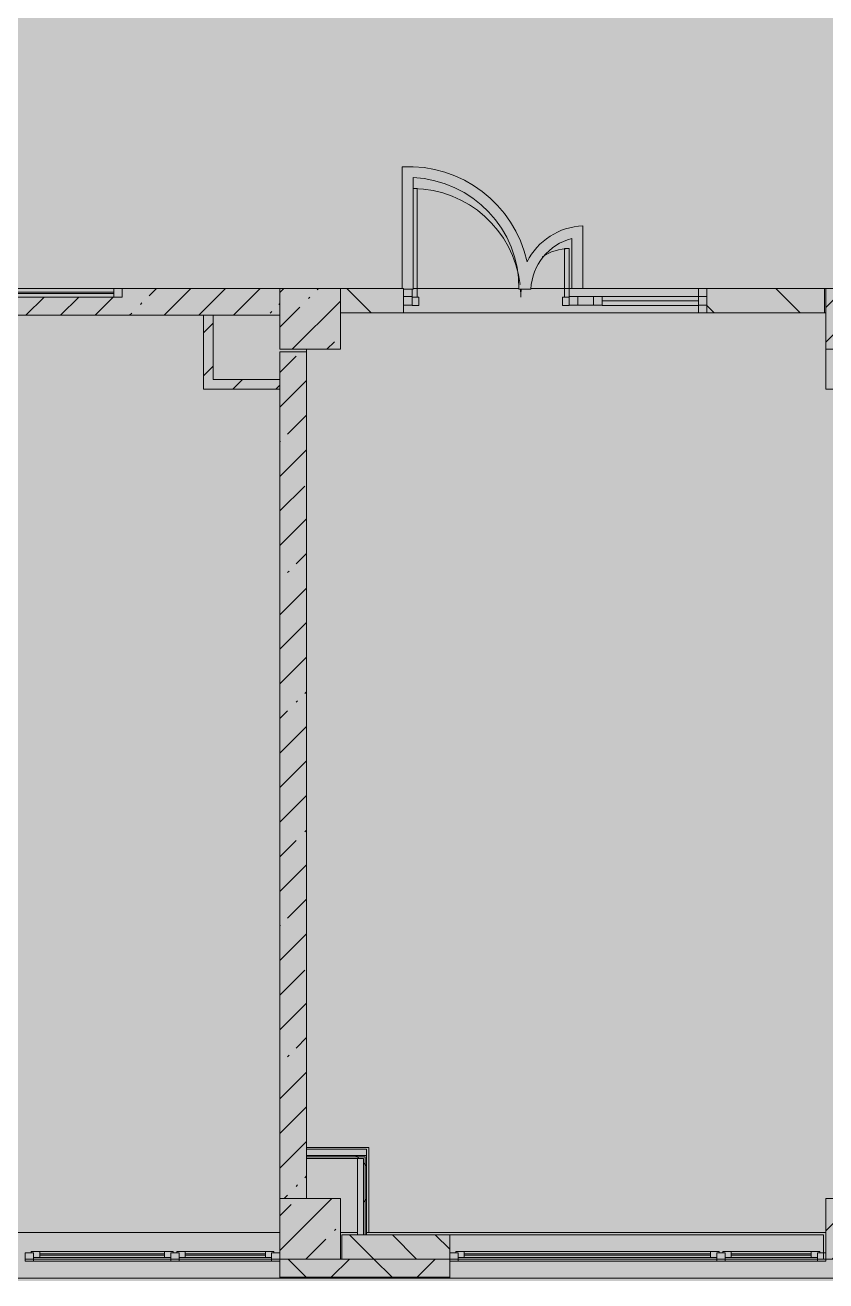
# Model space of a CAD drawing. Header units: millimetres. Extents: x 315 to 209858, y -8553 to 29000.
# Drawn here: x 120295 to 126895, y -280 to 10073 of the extents above; entities that cross this region are included whole.
import ezdxf

# ---------------------------------------------------------------- set-up
doc = ezdxf.new("R2010")
doc.units = ezdxf.units.MM
doc.layers.add('A-DETL-GENF-4', color=7, linetype='Continuous', lineweight=9, true_color=0xc0c0c0, transparency=0.4)
for name, color, linetype, lineweight, true_color in [('A-DETL-GENF-7', 7, 'Continuous', 5, 0xb7b7b7), ('A-DOOR-3', 7, 'Continuous', 5, 0xe2e2e2), ('A-DOOR-4', 7, 'Continuous', 5, 0xb7b7b7), ('A-FLOR-3', 7, 'Continuous', 5, 0xb7b7b7), ('A-GLAZ-3', 7, 'Continuous', 5, 0x737373), ('A-GLAZ-CURT-3', 7, 'Continuous', 5, 0x737373), ('A-GLAZ-CWMG-4', 7, 'Continuous', 5, 0x737373), ('A-WALL-3', 7, 'Continuous', 9, 0x737373), ('A-WALL-4', 7, 'Continuous', 5, 0x737373), ('I-WALL-3', 7, 'Continuous', 5, 0xe7e7e7), ('I-WALL-6', 7, 'Continuous', 5, 0x737373), ('S-COLS-3', 7, 'Continuous', 5, 0x737373)]:
    doc.layers.add(name, color=color, linetype=linetype, lineweight=lineweight, true_color=true_color)
for name, color, linetype, lineweight in [('A-WALL-2', 7, 'Continuous', 5), ('I-WALL-5', 7, 'Continuous', 5), ('S-COLS-2', 7, 'Continuous', 5)]:
    doc.layers.add(name, color=color, linetype=linetype, lineweight=lineweight)
pattern_1 = [(45, (74985, 0), (-285.123, 285.123), []), (45, (75270.13, 0), (-285.123, 285.123), [504.031, -100.806, 16.764, -84.042])]
pattern_2 = [(45, (74985, 0), (-176.7767, 176.7767), [])]
pattern_3 = [(45, (74985, 0), (-530.33, 530.33), []), (135, (74985, 0), (-530.33, -530.33), [])]

# ---------------------------------------------------------------- blocks, each defined once
blk = doc.blocks.new('BSC_Колонна _Прямоугольная - 500х500-V87-2_3_2_птичка')
at = {"layer": 'S-COLS-2'}
h = blk.add_hatch(dxfattribs=at)
h.set_pattern_fill('FP_89', color=256, style=0, pattern_type=2)
h.set_pattern_definition([(45, (-47660, -7650), (-285.123, 285.123), []), (45, (-47374.88, -7650), (-285.123, 285.123), [504.031, -100.806, 16.764, -84.042])])
h.paths.add_polyline_path([(-250, -250), (250, -250), (250, 250), (-250, 250)])
at = {"layer": 'S-COLS-3'}
for p, q in [((250, 250), (-250, 250)), ((-250, 250), (-250, -250)), ((250, -250), (250, 250)), ((-250, -250), (250, -250))]:
    blk.add_line(p, q, dxfattribs=at)
blk = doc.blocks.new('BSC_Колонна _Прямоугольная - 500х500-V88-2_3_2_птичка')
at = {"layer": 'S-COLS-2'}
h = blk.add_hatch(dxfattribs=at)
h.set_pattern_fill('FP_90', color=256, style=0, pattern_type=2)
h.set_pattern_definition([(45, (-52160, -7650), (-285.123, 285.123), []), (45, (-51874.88, -7650), (-285.123, 285.123), [504.031, -100.806, 16.764, -84.042])])
h.paths.add_polyline_path([(-250, -250), (250, -250), (250, 250), (-250, 250)])
at = {"layer": 'S-COLS-3'}
for p, q in [((250, 250), (-250, 250)), ((-250, 250), (-250, -250)), ((250, -250), (250, 250)), ((-250, -250), (250, -250))]:
    blk.add_line(p, q, dxfattribs=at)
blk = doc.blocks.new('BSC_Колонна _Прямоугольная - 500х500-V94-2_3_2_птичка')
at = {"layer": 'S-COLS-2'}
h = blk.add_hatch(dxfattribs=at)
h.set_pattern_fill('FP_96', color=256, style=0, pattern_type=2)
h.set_pattern_definition([(45, (-47660, -150), (-285.123, 285.123), []), (45, (-47374.88, -150), (-285.123, 285.123), [504.031, -100.806, 16.764, -84.042])])
h.paths.add_polyline_path([(-250, -250), (250, -250), (250, 250), (-250, 250), (-250, 168)])
at = {"layer": 'S-COLS-3'}
for p, q in [((250, 250), (-250, 250)), ((-250, 250), (-250, -250)), ((250, -250), (250, 250)), ((-250, -250), (250, -250))]:
    blk.add_line(p, q, dxfattribs=at)
blk = doc.blocks.new('BSC_Колонна _Прямоугольная - 500х500-V95-2_3_2_птичка')
at = {"layer": 'S-COLS-2'}
h = blk.add_hatch(dxfattribs=at)
h.set_pattern_fill('FP_97', color=256, style=0, pattern_type=2)
h.set_pattern_definition([(45, (-52160, -150), (-285.123, 285.123), []), (45, (-51874.88, -150), (-285.123, 285.123), [504.031, -100.806, 16.764, -84.042])])
h.paths.add_polyline_path([(-250, -250), (250, -250), (250, 250), (-250, 250), (-250, 168)])
at = {"layer": 'S-COLS-3'}
for p, q in [((250, 250), (-250, 250)), ((-250, 250), (-250, -250)), ((250, -250), (250, 250)), ((-250, -250), (250, -250))]:
    blk.add_line(p, q, dxfattribs=at)
blk = doc.blocks.new('120_Окно_СКБ_2Ст - 120_Окно_СКБ_2Ст 3100х2500 _мал_ створка слева-2_-V127-2_3_2_птичка')
at = {"layer": 'A-GLAZ-3'}
for p, q in [((-1550, -127), (-1550, -57)), ((-1550, -57), (-1480, -57)), ((1550, -57), (-1550, -57)), ((-1480, -57), (-1480, -127)), ((-720, -87), (-1480, -87)), ((-1480, -87), (-1480, -127)), ((-1430, -137), (-1430, -87)), ((-770, -137), (-770, -87)), ((-720, -127), (-720, -57)), ((-720, -57), (-650, -57)), ((-720, -127), (-720, -87)), ((-650, -57), (-650, -127)), ((1480, -87), (-650, -87)), ((-650, -87), (-650, -127)), ((-600, -137), (-600, -87)), ((1430, -137), (1430, -87)), ((1480, -127), (1480, -57)), ((1480, -57), (1550, -57)), ((1480, -127), (1480, -87)), ((1550, -57), (1550, -127)), ((-1480, -127), (-1550, -127)), ((-1550, -127), (-1500, -127)), ((-1480, -127), (-1500, -127)), ((-1500, -127), (-1500, -137)), ((-1500, -137), (-700, -137)), ((-700, -137), (-1500, -137)), ((-1430, -107), (-770, -107)), ((-770, -117), (-1430, -117)), ((-650, -127), (-720, -127)), ((-700, -127), (-720, -127)), ((-700, -127), (-670, -127)), ((-700, -137), (-700, -127)), ((-650, -127), (-670, -127)), ((-670, -127), (-670, -137)), ((-670, -137), (1500, -137)), ((1500, -137), (-670, -137)), ((-600, -107), (1430, -107)), ((1430, -117), (-600, -117)), ((1550, -127), (1480, -127)), ((1500, -127), (1480, -127)), ((1500, -127), (1550, -127)), ((1500, -137), (1500, -127))]:
    blk.add_line(p, q, dxfattribs=at)
blk = doc.blocks.new('120_Окно_СКБ_2Ст - 120_Окно_СКБ_2Ст 2100х2500 _мал створка СЛЕВА_-V129-2_3_2_птичка')
at = {"layer": 'A-GLAZ-3'}
for p, q in [((-1050, -127), (-1050, -57)), ((-1050, -57), (-980, -57)), ((1050, -57), (-1050, -57)), ((-980, -57), (-980, -127)), ((-220, -87), (-980, -87)), ((-980, -87), (-980, -127)), ((-930, -137), (-930, -87)), ((-270, -137), (-270, -87)), ((-220, -127), (-220, -57)), ((-220, -57), (-150, -57)), ((-220, -127), (-220, -87)), ((-150, -57), (-150, -127)), ((980, -87), (-150, -87)), ((-150, -87), (-150, -127)), ((-100, -137), (-100, -87)), ((930, -137), (930, -87)), ((980, -127), (980, -57)), ((980, -57), (1050, -57)), ((980, -127), (980, -87)), ((1050, -57), (1050, -127)), ((-980, -127), (-1050, -127)), ((-1050, -127), (-1000, -127)), ((-980, -127), (-1000, -127)), ((-1000, -127), (-1000, -137)), ((-1000, -137), (-200, -137)), ((-200, -137), (-1000, -137)), ((-930, -107), (-270, -107)), ((-270, -117), (-930, -117)), ((-150, -127), (-220, -127)), ((-200, -127), (-220, -127)), ((-200, -127), (-170, -127)), ((-200, -137), (-200, -127)), ((-150, -127), (-170, -127)), ((-170, -127), (-170, -137)), ((-170, -137), (1000, -137)), ((1000, -137), (-170, -137)), ((-100, -107), (930, -107)), ((930, -117), (-100, -117)), ((1050, -127), (980, -127)), ((1000, -127), (980, -127)), ((1000, -127), (1050, -127)), ((1000, -137), (1000, -127))]:
    blk.add_line(p, q, dxfattribs=at)
blk = doc.blocks.new('120_Окно_СКБ_1Ст - 120_Окно_СКБ_1Ст 400х1200 EI30-24228621-2_3_2_птичка')
at = {"layer": 'A-GLAZ-3'}
for p, q in [((-600, 40), (-600, 110)), ((-600, 110), (-530, 110)), ((600, 110), (-600, 110)), ((-530, 110), (-530, 40)), ((530, 40), (530, 110)), ((530, 110), (600, 110)), ((600, 110), (600, 40)), ((-530, 40), (-600, 40)), ((-600, 40), (600, 40)), ((530, 80), (-530, 80)), ((530, 70), (-530, 70)), ((600, 40), (530, 40))]:
    blk.add_line(p, q, dxfattribs=at)
blk = doc.blocks.new('Прямоугольный импост - 50 x 70 мм-V240-2_3_2_птичка')
at = {"layer": 'A-GLAZ-CWMG-4'}
for p, q in [((-70, 35), (0, 35)), ((-70, -35), (-70, 35)), ((0, 35), (0, -35)), ((0, -35), (-70, -35))]:
    blk.add_line(p, q, dxfattribs=at)
blk = doc.blocks.new('Дверь_Витражная_остекление_ - ДВН_ДАО_Главный вход_1200 в свету-V248-2_3_2_птичка')
at = {"layer": 'A-DOOR-3'}
for points in [[(-647, 30), (-607, 30), (-607, 925), (-639, 925), (-639, 97), (-647, 97), (-647, 35)], [(607, 30), (647, 35), (647, 430), (607, 430), (607, 35)]]:
    blk.add_hatch(color=256, dxfattribs=at).paths.add_polyline_path(points)
at = {"layer": 'A-DETL-GENF-7'}
for p, q in [((-607, 925), (-639, 925)), ((-607, 30), (-607, 925)), ((647, 430), (607, 430)), ((607, 430), (607, 30)), ((647, 35), (647, 430)), ((-647, 97), (-647, 35)), ((-647, 30), (-607, 30)), ((-592, 30), (-647, 30)), ((-592, -40), (-592, 30)), ((592, -40), (592, 30)), ((592, 30), (647, 30)), ((607, 30), (647, 30)), ((-647, -40), (-592, -40)), ((647, -40), (592, -40))]:
    blk.add_line(p, q, dxfattribs=at)
at = {"layer": 'A-DOOR-4'}
for p, q in [((647, 430), (647, 35)), ((-647, 97), (-647, 35))]:
    blk.add_line(p, q, dxfattribs=at)
for centre, radius, start, end in [((-647, 30), 895, 6.6442, 89.4744), ((647, 30), 400, 90, 124.0488), ((-647, 30), 895, 360, 4.3606), ((647, 30), 400, 170.1518, 180)]:
    blk.add_arc(centre, radius, start, end, dxfattribs=at)
blk = doc.blocks.new('Системная панель - Стемалит - 40мм-V242-2_3_2_птичка')
at = {"layer": 'A-GLAZ-CURT-3'}
for p, q in [((65, 35), (-65, 35)), ((-65, 35), (-65, -35)), ((65, -35), (65, 35)), ((-65, -35), (65, -35))]:
    blk.add_line(p, q, dxfattribs=at)
blk = doc.blocks.new('Прямоугольный импост - 50 x 70 мм-V243-2_3_2_птичка')
at = {"layer": 'A-GLAZ-CWMG-4'}
for p, q in [((-35, 35), (35, 35)), ((-35, -35), (-35, 35)), ((35, 35), (35, -35)), ((35, -35), (-35, -35))]:
    blk.add_line(p, q, dxfattribs=at)
blk = doc.blocks.new('Прямоугольный импост - 50 x 70 мм-V244-2_3_2_птичка')
at = {"layer": 'A-GLAZ-CWMG-4'}
for p, q in [((0, 35), (-70, 35)), ((-70, 35), (-70, -35)), ((0, -35), (0, 35)), ((-70, -35), (0, -35))]:
    blk.add_line(p, q, dxfattribs=at)
blk = doc.blocks.new('Системная панель - Стекло - 40мм-V249-2_3_2_птичка')
at = {"layer": 'A-GLAZ-CURT-3'}
for p, q in [((397.5, 0), (-397.5, 0)), ((-397.5, 0), (-397.5, -40)), ((397.5, -40), (397.5, 0)), ((-397.5, -40), (397.5, -40))]:
    blk.add_line(p, q, dxfattribs=at)
blk = doc.blocks.new('Прямоугольный импост - 50 x 70 мм-V246-2_3_2_птичка')
at = {"layer": 'A-GLAZ-CWMG-4'}
for p, q in [((-35, 35), (35, 35)), ((-35, -35), (-35, 35)), ((35, 35), (35, -35)), ((35, -35), (-35, -35))]:
    blk.add_line(p, q, dxfattribs=at)
blk = doc.blocks.new('Прямоугольный импост - 50 x 70 мм-V247-2_3_2_птичка')
at = {"layer": 'A-GLAZ-CWMG-4'}
blk.add_line((41991, 7835), (41196, 7835), dxfattribs=at)

msp = doc.modelspace()

# ---------------------------------------------------------------- hatches: boundary and pattern name
at = {"layer": 'A-DETL-GENF-4'}
msp.add_hatch(color=256, dxfattribs=at).paths.add_polyline_path([(150845, -280), (150845, 3300), (159845, 3300), (159845, 27350), (116895, 27350), (116895, 23778), (113745, 23778), (113745, -280), (149949.6, -280)])
at = {"layer": 'A-WALL-2'}
h = msp.add_hatch(dxfattribs=at)
h.set_pattern_fill('FP_115', color=256, style=0, pattern_type=2)
h.set_pattern_definition([(135, (74985, 0), (-176.7767, -176.7767), [])])
h.paths.add_polyline_path([(123795, -100), (123795, 100), (122905, 100), (122905, -100)])
h = msp.add_hatch(dxfattribs=at)
h.set_pattern_fill('FP_105', color=256, style=0, pattern_type=2)
h.set_pattern_definition([(45, (74985, 0), (-353.5534, 353.5534), []), (135, (74985, 0), (-353.5534, -353.5534), [])])
h.paths.add_polyline_path([(145645, -250), (145645, -100), (142045, -100), (142045, -250), (143704, -250)])
h.paths.add_polyline_path([(150685, -250), (150685, -100), (146545, -100), (146545, -250), (150470.1, -250)])
h.paths.add_polyline_path([(132145, -250), (132145, -100), (131395, -100), (131395, -250), (131895, -250)])
h.paths.add_polyline_path([(133795, -250), (133795, -100), (133045, -100), (133045, -250), (133294.7, -250)])
h.paths.add_polyline_path([(135895, -250), (137045, -250), (137045, -100), (135895, -100)])
h.paths.add_polyline_path([(140145, -250), (141145, -250), (141145, -100), (140145, -100)])
h.paths.add_polyline_path([(123795, -250), (123795, -100), (122395, -100), (122395, -250), (122885.3, -250)])
h.paths.add_polyline_path([(126895, -250), (128295, -250), (128295, -100), (126895, -100)])
h.paths.add_polyline_path([(117680.6, -250), (119021.3, -250), (119021.3, -100), (117645, -100), (117645, -250)])
h.paths.add_polyline_path([(119921.3, -250), (120295, -250), (120295, -100), (119921.3, -100)])
h.paths.add_polyline_path([(113748.9, -250), (114545, -250), (114545, -100), (113745, -100), (113745, -250)])
at = {"layer": 'I-WALL-3'}
for points in [[(123109.1, 755), (123109.1, 805), (122615, 805), (122615, 755), (122885.3, 755)], [(123034.1, 100), (123084.1, 100), (123084.1, 730), (123034.1, 730), (123034.1, 318)]]:
    msp.add_hatch(color=256, dxfattribs=at).paths.add_polyline_path(points)
at = {"layer": 'I-WALL-5'}
h = msp.add_hatch(dxfattribs=at)
h.set_pattern_fill('FP_113', color=256, style=0, pattern_type=2)
h.set_pattern_definition(pattern_1)
h.paths.add_polyline_path([(122395, 7680), (122395, 7900), (121095, 7900), (121095, 7830), (119895, 7830), (119895, 7900), (118395, 7900), (118395, 7680), (121845, 7680)])
h = msp.add_hatch(dxfattribs=at)
h.set_pattern_fill('FP_116', color=256, style=0, pattern_type=2)
h.set_pattern_definition([(135, (74985, 0), (-353.5534, -353.5534), [])])
h.paths.add_polyline_path([(122895, 7700), (123415, 7700), (123415, 7900), (122895, 7900)])
h.paths.add_polyline_path([(126885, 7700), (126885, 7900), (125915, 7900), (125915, 7700)])
h = msp.add_hatch(dxfattribs=at)
h.set_pattern_fill('FP_117', color=256, style=0, pattern_type=2)
h.set_pattern_definition(pattern_2)
h.paths.add_polyline_path([(121845, 7070), (121845, 7680), (121765, 7680), (121765, 7070)])
h = msp.add_hatch(dxfattribs=at)
h.set_pattern_fill('FP_113', color=256, style=0, pattern_type=2)
h.set_pattern_definition(pattern_1)
h.paths.add_polyline_path([(122395, 400), (122615, 400), (122615, 7380), (122395, 7380), (122395, 554.7)])
h = msp.add_hatch(dxfattribs=at)
h.set_pattern_fill('FP_117', color=256, style=0, pattern_type=2)
h.set_pattern_definition(pattern_2)
h.paths.add_polyline_path([(122395, 7070), (122395, 7150), (121845, 7150), (121845, 7070)])
h = msp.add_hatch(dxfattribs=at)
h.set_pattern_fill('FP_205', color=256, style=0, pattern_type=2)
h.set_pattern_definition(pattern_3)
h.paths.add_polyline_path([(123096.6, 742.5), (123109.1, 742.5), (123109.1, 755), (122615, 755), (122615, 742.5), (122885.3, 742.5)])
h = msp.add_hatch(dxfattribs=at)
h.set_pattern_fill('FP_205', color=256, style=0, pattern_type=2)
h.set_pattern_definition(pattern_3)
h.paths.add_polyline_path([(123084.1, 730), (123096.6, 730), (123096.6, 742.5), (122615, 742.5), (122615, 730), (123034.1, 730)])
h = msp.add_hatch(dxfattribs=at)
h.set_pattern_fill('FP_205', color=256, style=0, pattern_type=2)
h.set_pattern_definition(pattern_3)
h.paths.add_polyline_path([(123096.6, 100), (123096.6, 730), (123084.1, 730), (123084.1, 100)])
h = msp.add_hatch(dxfattribs=at)
h.set_pattern_fill('FP_205', color=256, style=0, pattern_type=2)
h.set_pattern_definition(pattern_3)
h.paths.add_polyline_path([(123096.6, 100), (123109.1, 100), (123109.1, 742.5), (123096.6, 742.5), (123096.6, 318)])

# ---------------------------------------------------------------- linework, layer by layer
at = {"layer": 'A-FLOR-3'}
for p, q in [((123403.1, 8904.6), (123403.1, 7900)), ((123493.1, 7897), (123493.1, 8815.2)), ((124892, 7900), (124892, 8418.4)), ((124802, 8314.2), (124802, 7900)), ((123415, 7897), (123493.1, 7897)), ((123493.1, 7900), (124365.4, 7900)), ((124365.6, 7897), (124463.5, 7897)), ((124463.9, 7900), (125915, 7900)), ((125845, 7900), (124892, 7900)), ((125845, 7835), (125845, 7900)), ((126885, 7900), (126895, 7900)), ((125845, 7700), (125845, 7760)), ((126895, 7700), (126885, 7700)), ((122615, 7400), (122615, 7380)), ((122615, 820), (123129.1, 820)), ((123129.1, 820), (123129.1, 120))]:
    msp.add_line(p, q, dxfattribs=at)
for centre, radius, start, end in [((123455.6, 7906), 1000, 12.44956, 93.01125), ((123455.6, 7906), 910, 359.43333, 87.64026), ((124917, 7875), 544, 92.63401, 153.04618), ((124917, 7875), 454, 104.67311, 177.22246)]:
    msp.add_arc(centre, radius, start, end, dxfattribs=at)
at = {"layer": 'A-WALL-3'}
for p, q in [((121845, 7680), (121765, 7680)), ((122395, 7070), (122395, 7150)), ((122615, 805), (122615, 730)), ((122615, 755), (123109.1, 755)), ((122615, 742.5), (123096.6, 742.5)), ((123084.1, 730), (123034.1, 730)), ((123084.1, 100), (123084.1, 730)), ((123096.6, 100), (123096.6, 742.5)), ((122905, -100), (123795, -100)), ((122395, -250), (123795, -250)), ((122395, -253), (123795, -253))]:
    msp.add_line(p, q, dxfattribs=at)
at = {"layer": 'A-WALL-4'}
for p, q in [((122905, 100), (122905, -100)), ((122905, 100), (126875, 100)), ((123795, -258), (123795, 100)), ((126875, -100), (126875, 100)), ((122395, -100), (122395, -258)), ((122895, -100), (122905, -100)), ((133045, -258), (113747.9, -258))]:
    msp.add_line(p, q, dxfattribs=at)
at = {"layer": 'I-WALL-6'}
for p, q in [((122395, 7900), (121095, 7900)), ((123415, 7900), (122895, 7900)), ((123415, 7700), (123415, 7900)), ((123493.1, 7900), (124365.4, 7900)), ((124463.9, 7900), (124802, 7900)), ((125845, 7900), (126885, 7900)), ((125915, 7900), (125915, 7700)), ((126885, 7700), (126885, 7900)), ((119175, 7680), (121765, 7680)), ((121765, 7680), (121765, 7070)), ((121845, 7150), (121845, 7680)), ((121845, 7680), (122395, 7680)), ((126885, 7700), (122895, 7700)), ((122615, 7380), (122395, 7380)), ((122395, 7380), (122395, 7150)), ((122615, 805), (122615, 7380)), ((126895, 7400), (126895, 7070)), ((122395, 7150), (121845, 7150)), ((121765, 7070), (122395, 7070)), ((122395, 7070), (122395, 400)), ((126895, 7070), (128675, 7070)), ((123109.1, 805), (122615, 805)), ((122615, 400), (122615, 730)), ((122615, 730), (123034.1, 730)), ((123034.1, 730), (123034.1, 100)), ((123109.1, 100), (123109.1, 805)), ((118674.2, 120), (122395, 120)), ((122895, 120), (123034.1, 120)), ((123109.1, 120), (126895, 120)), ((122395, -100), (120295, -100)), ((126895, -100), (123795, -100))]:
    msp.add_line(p, q, dxfattribs=at)

# ---------------------------------------------------------------- block references
at = {"layer": 'A-DOOR-4'}
msp.add_blockref('Дверь_Витражная_остекление_ - ДВН_ДАО_Главный вход_1200 в свету-V248-2_3_2_птичка', (124132.5, 7800), dxfattribs=at)
at = {"layer": 'A-GLAZ-3'}
msp.add_blockref('120_Окно_СКБ_1Ст - 120_Окно_СКБ_1Ст 400х1200 EI30-24228621-2_3_2_птичка', (120495, 7790), dxfattribs=at)
at = {"layer": 'A-GLAZ-3', "rotation": 180}
for name, p in [('120_Окно_СКБ_2Ст - 120_Окно_СКБ_2Ст 2100х2500 _мал створка СЛЕВА_-V129-2_3_2_птичка', (121345, -175)), ('120_Окно_СКБ_2Ст - 120_Окно_СКБ_2Ст 3100х2500 _мал_ створка слева-2_-V127-2_3_2_птичка', (125345, -175))]:
    msp.add_blockref(name, p, dxfattribs=at)
at = {"layer": 'A-GLAZ-CURT-3'}
for name, p in [('Системная панель - Стемалит - 40мм-V242-2_3_2_птичка', (124915, 7800)), ('Системная панель - Стекло - 40мм-V249-2_3_2_птичка', (125447.5, 7800))]:
    msp.add_blockref(name, p, dxfattribs=at)
at = {"layer": 'A-GLAZ-CWMG-4', "rotation": 180}
msp.add_blockref('Прямоугольный импост - 50 x 70 мм-V244-2_3_2_птичка', (123415, 7800), dxfattribs=at)
at = {"layer": 'A-GLAZ-CWMG-4', "extrusion": (0, 0, -1), "rotation": 180}
for name, p in [('Прямоугольный импост - 50 x 70 мм-V243-2_3_2_птичка', (-124815, 7800)), ('Прямоугольный импост - 50 x 70 мм-V246-2_3_2_птичка', (-125015, 7800)), ('Прямоугольный импост - 50 x 70 мм-V240-2_3_2_птичка', (-125915, 7800))]:
    msp.add_blockref(name, p, dxfattribs=at)
at = {"layer": 'A-GLAZ-CWMG-4'}
msp.add_blockref('Прямоугольный импост - 50 x 70 мм-V247-2_3_2_птичка', (83854, 0), dxfattribs=at)
at = {"layer": 'S-COLS-3'}
for name, p in [('BSC_Колонна _Прямоугольная - 500х500-V87-2_3_2_птичка', (122645, 7650)), ('BSC_Колонна _Прямоугольная - 500х500-V88-2_3_2_птичка', (127145, 7650)), ('BSC_Колонна _Прямоугольная - 500х500-V94-2_3_2_птичка', (122645, 150)), ('BSC_Колонна _Прямоугольная - 500х500-V95-2_3_2_птичка', (127145, 150))]:
    msp.add_blockref(name, p, dxfattribs=at)

doc.saveas('drawing.dxf')
